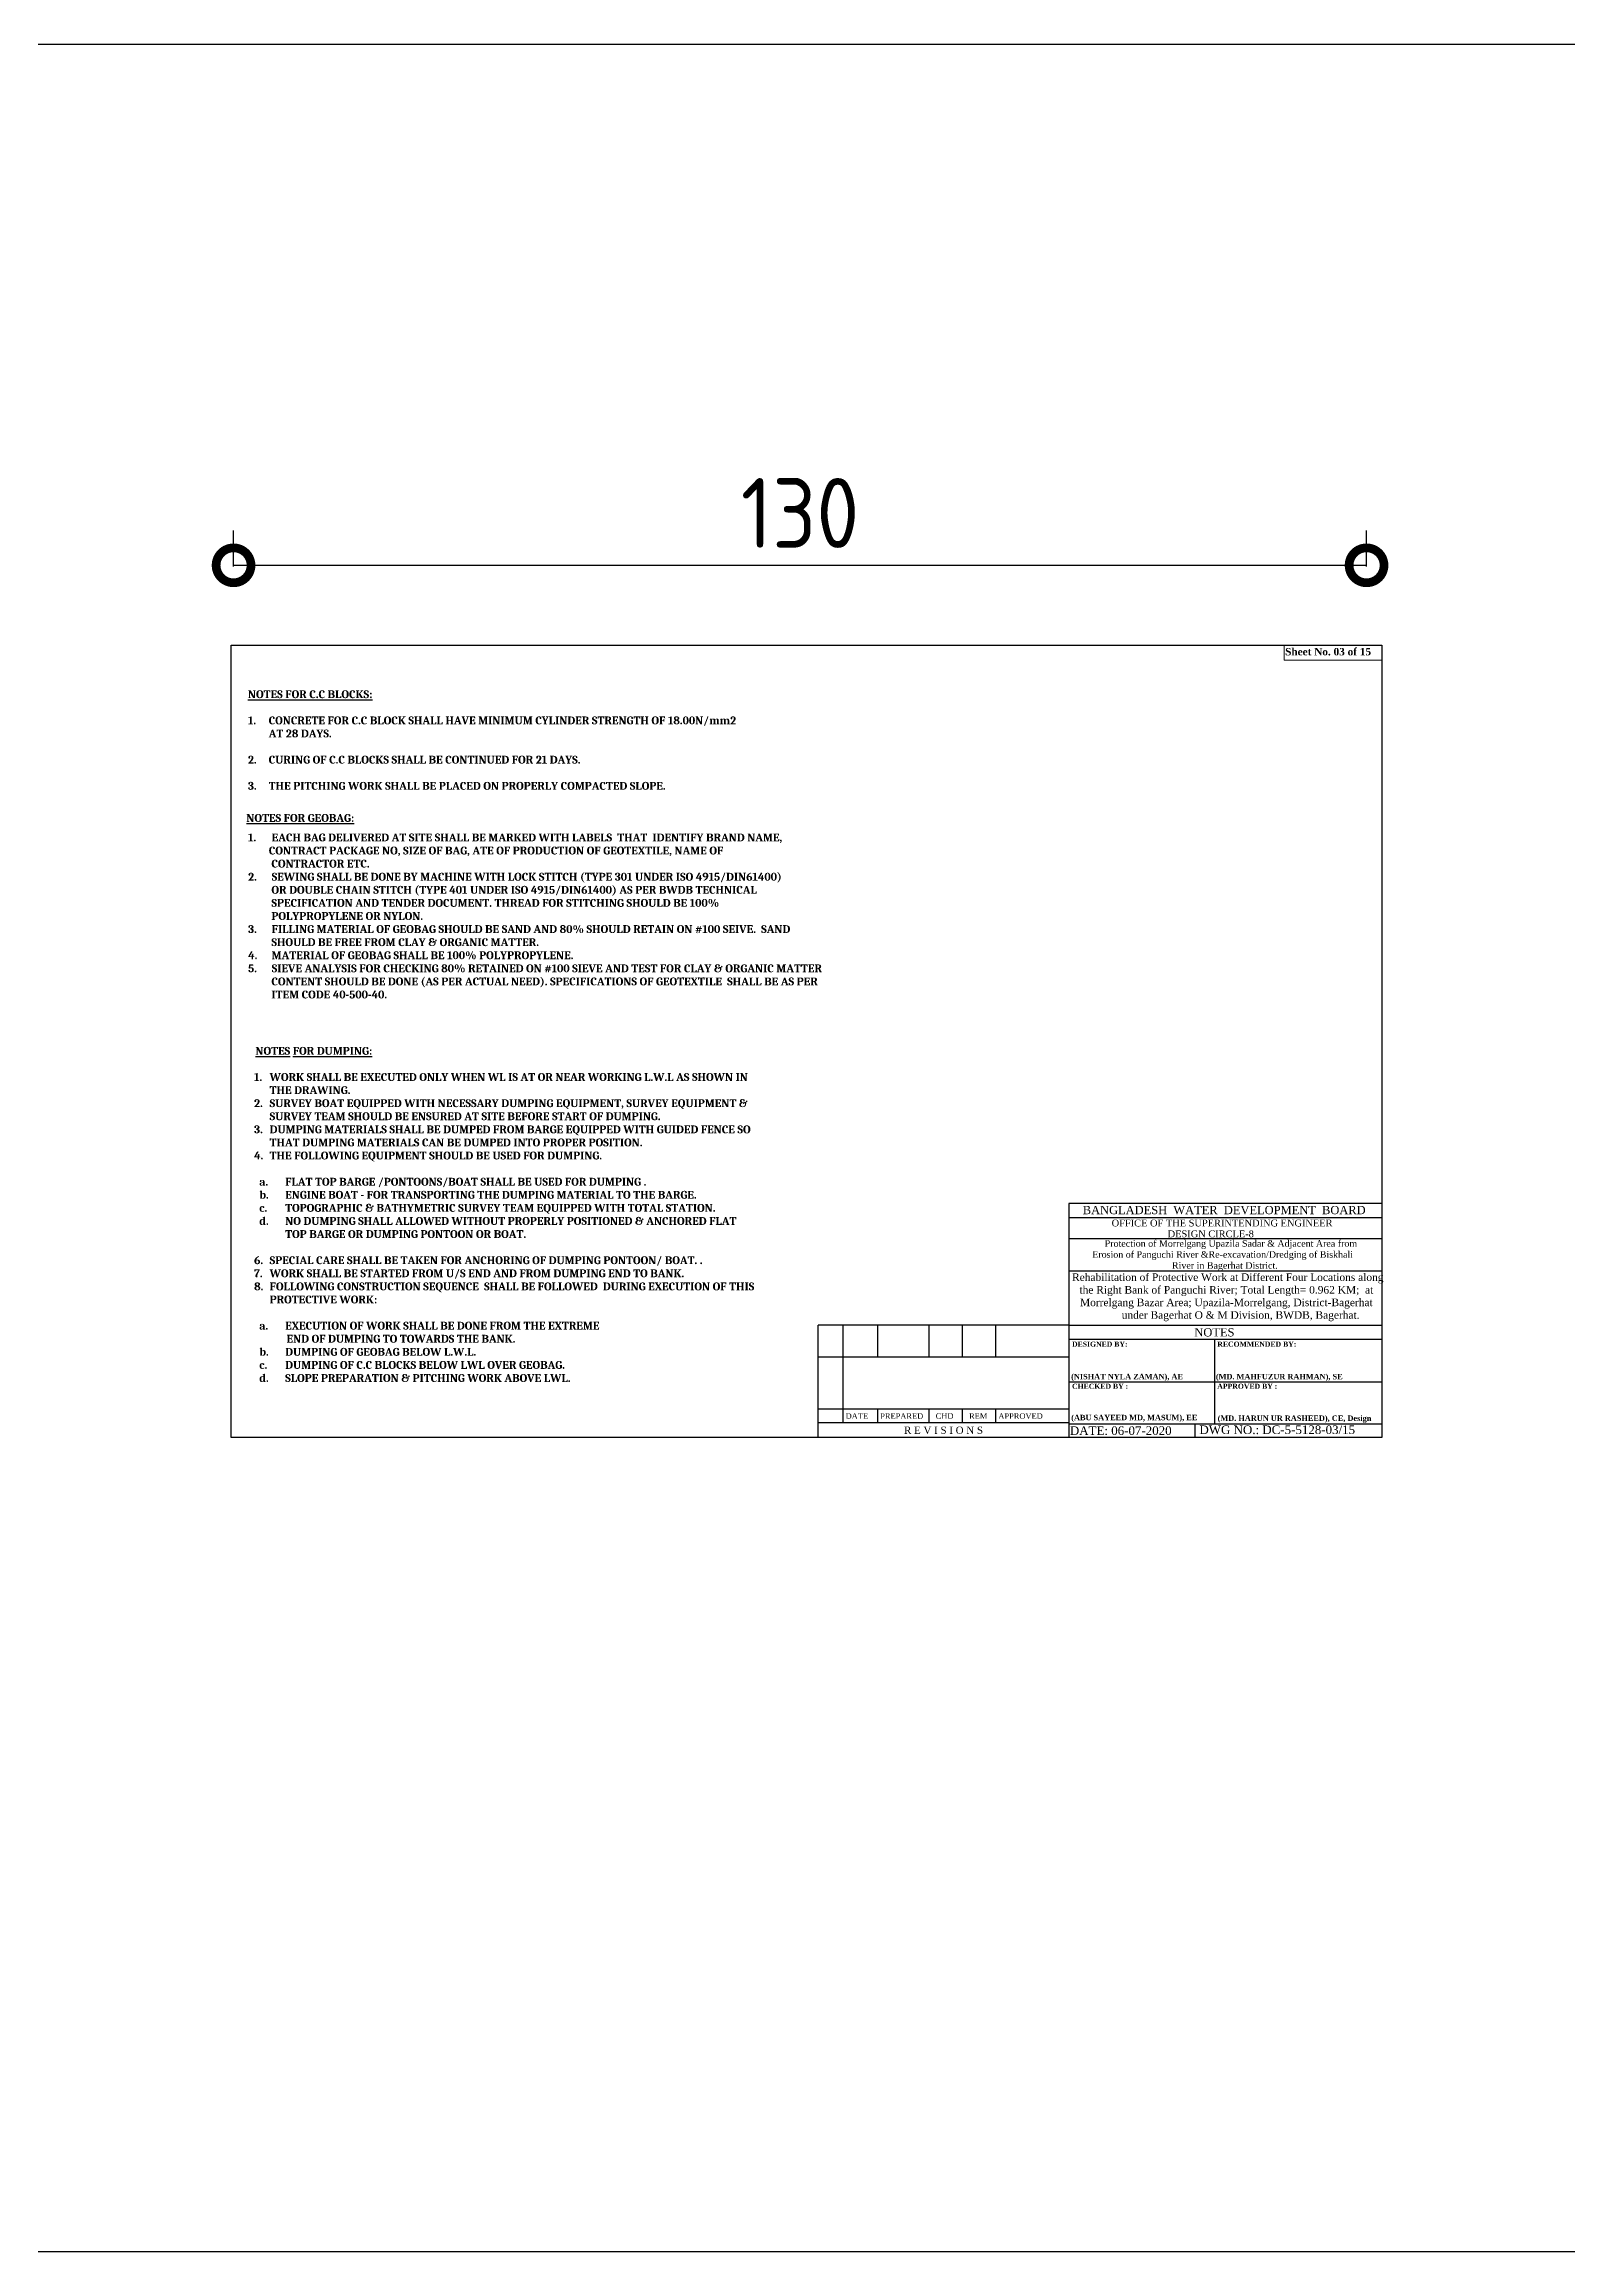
# Model space of a CAD drawing. Header units: metres. Extents: x -2434 to 11656, y -15288 to 8109.
# Drawn here: x 2331.8 to 2506.5, y -11792.2 to -11539.2 of the extents above; entities that cross this region are included whole.
import ezdxf
from ezdxf.enums import TextEntityAlignment as Align

# ---------------------------------------------------------------- set-up
doc = ezdxf.new("R2010")
doc.units = ezdxf.units.M
doc.linetypes.add('ACAD_ISO02W100', pattern=[15, 12, -3])
doc.layers.add('COLM', color=1, linetype='Continuous', lineweight=60)
doc.layers.add('LINE', color=7, linetype='Continuous')
doc.styles.add('Arial-20', font='arial.ttf', dxfattribs={"height": 0.032})
doc.styles.add('BIG', font='ROMANT.SHX')
doc.styles.add('dim', font='isocp.shx')
doc.styles.add('Kazi_T_H', font='timesbd.ttf')
doc.styles.add('liza', font='times.ttf', dxfattribs={"height": 2})
doc.styles.get("Standard").update_dxf_attribs({"font": 'times.ttf'})
doc.dimstyles.new('STANDARD$0', dxfattribs={"dimscale": 0, "dimtxt": 8, "dimasz": 8, "dimexe": 4, "dimexo": 0, "dimgap": 2, "dimtad": 1, "dimdec": 0, "dimzin": 0, "dimdsep": 46, "dimtxsty": 'dim', "dimblk": 'DOTSMALL', "dimcen": 1, "dimclrd": 6, "dimclre": 6, "dimclrt": 256, "dimadec": 0, "dimazin": 0, "dimtfac": 1, "dimtdec": 0, "dimtix": 1, "dimtofl": 0, "dimtmove": 1, "dimatfit": 3, "dimldrblk": 'DOTSMALL', "dimfxl": 6, "dimtolj": 1, "dimtzin": 0, "dimarcsym": 0})

# ---------------------------------------------------------------- blocks, each defined once
blk = doc.blocks.new('_DOTSMALL')
at = {"color": 0, "linetype": 'ByBlock'}
blk.add_lwpolyline([(-0.0625, 0, 0.5, 0.5, 1), (0.0625, 0, 0.5, 0.5, 1)], format="xyseb", close=True, dxfattribs=at)
blk = doc.blocks.new('*D212')
at = {"color": 6, "lineweight": -2, "ltscale": 0.5}
for p, q in [((2353.48, -11599.07), (2353.48, -11594.92)), ((2483.32, -11599.07), (2483.32, -11594.92)), ((2353.48, -11598.92), (2483.32, -11598.92))]:
    blk.add_line(p, q, dxfattribs=at)
at = {"layer": 'Defpoints', "color": 0, "linetype": 'Continuous', "lineweight": -3, "ltscale": 0.5}
for p in [(2483.32, -11598.92), (2353.48, -11607.45), (2483.32, -11608.02)]:
    blk.add_point(p, dxfattribs=at)
at = {"color": 6, "linetype": 'Continuous', "lineweight": -2, "ltscale": 0.5, "xscale": 8, "yscale": 8, "zscale": 8, "rotation": 180}
blk.add_blockref('_DOTSMALL', (2353.48, -11598.92), dxfattribs=at)
at = {"color": 6, "linetype": 'Continuous', "lineweight": -2, "ltscale": 0.5, "xscale": 8, "yscale": 8, "zscale": 8}
blk.add_blockref('_DOTSMALL', (2483.32, -11598.92), dxfattribs=at)
at = {"linetype": 'Continuous', "lineweight": -3, "ltscale": 0.5, "insert": (2418.4, -11592.92), "char_height": 8, "attachment_point": 5, "style": 'dim'}
blk.add_mtext('\\A1;130', dxfattribs=at)

msp = doc.modelspace()

# ---------------------------------------------------------------- linework, layer by layer
at = {"color": 0, "linetype": 'Continuous', "lineweight": -3, "ltscale": 0.5}
msp.add_lwpolyline([(1816.766285, -11539.184507), (4613.12762, -11539.184507), (4613.12762, -11792.229715), (1816.766285, -11792.229715)], close=True, dxfattribs=at)
at = {"layer": 'LINE', "color": 0, "linetype": 'ByBlock', "lineweight": -3, "ltscale": 0.5}
for p, q in [((2485.081277, -11672.085774), (2449.195266, -11672.085774)), ((2449.195266, -11672.085774), (2449.195266, -11698.885362)), ((2485.081277, -11673.728395), (2449.195266, -11673.728395)), ((2485.081277, -11676.134767), (2449.195266, -11676.134767)), ((2485.081277, -11679.843347), (2449.195266, -11679.843347)), ((2449.195266, -11686.019842), (2420.483759, -11686.019842)), ((2420.483759, -11698.885362), (2420.483759, -11686.019842)), ((2423.302657, -11686.019842), (2423.302657, -11697.226681)), ((2427.26974, -11686.019842), (2427.26974, -11689.68441)), ((2433.148174, -11686.019842), (2433.148174, -11689.68441)), ((2436.97775, -11686.019842), (2436.97775, -11689.68441)), ((2440.807326, -11686.019842), (2440.807326, -11689.68441)), ((2485.081277, -11686.042459), (2449.195266, -11686.042459)), ((2485.081277, -11687.669125), (2449.195266, -11687.669125)), ((2465.924301, -11697.313955), (2465.924301, -11687.669125)), ((2449.195266, -11689.68441), (2420.483759, -11689.68441)), ((2449.195266, -11692.49154), (2485.081277, -11692.49154)), ((2449.195266, -11695.633316), (2420.483759, -11695.633316)), ((2427.26974, -11695.633316), (2427.26974, -11697.226681)), ((2433.148174, -11695.633316), (2433.148174, -11697.226681)), ((2436.97775, -11695.633316), (2436.97775, -11697.226681)), ((2440.807326, -11695.633316), (2440.807326, -11697.226681)), ((2449.195266, -11697.226681), (2420.483759, -11697.226681)), ((2449.195266, -11697.313955), (2485.081277, -11697.313955)), ((2463.658561, -11698.885362), (2463.658561, -11697.313955))]:
    msp.add_line(p, q, dxfattribs=at)
msp.add_lwpolyline([(2353.212568, -11608.079567), (2485.081277, -11608.079567), (2485.081277, -11698.885362), (2353.212568, -11698.885362)], close=True, dxfattribs=at)
at = {"layer": 'LINE', "color": 7, "lineweight": 13, "ltscale": 0.5}
msp.add_lwpolyline([(2485.081277, -11608.079567), (2473.871898, -11608.079567), (2473.871898, -11609.804508), (2485.081277, -11609.804508)], close=True, dxfattribs=at)

# ---------------------------------------------------------------- texts
at = {"color": 0, "linetype": 'Continuous', "lineweight": -3, "insert": (2355.129364, -11613.24572), "char_height": 0.594, "width": 306.46268268, "attachment_point": 1, "style": 'liza'}
msp.add_mtext('{\\fCambria|b1|i0|c0|p18;\\H1.515x;\\LNOTES FOR C.C BLOCKS:\\P\\l\\P1.^ICONCRETE FOR C.C BLOCK SHALL HAVE MINIMUM CYLINDER STRENGTH OF 18.00N/mm2 \\P        AT 28 DAYS. \\P\\P2.^ICURING OF C.C BLOCKS SHALL BE CONTINUED FOR 21 DAYS.\\P\\P3.^ITHE PITCHING WORK SHALL BE PLACED ON PROPERLY COMPACTED SLOPE.\\P           }', dxfattribs=at)
at = {"color": 1, "linetype": 'ACAD_ISO02W100', "insert": (2354.947074, -11627.426091), "char_height": 0.9, "width": 14.16491855, "attachment_point": 1}
msp.add_mtext('{\\fCambria|b1|i0|c0|p18;\\L\\C256;NOTES FOR GEOBAG:}', dxfattribs=at)
at = {"layer": 'COLM', "color": 1, "insert": (2355.147851, -11629.66253), "char_height": 0.9, "width": 157.7007908, "attachment_point": 1, "style": 'Arial-20'}
msp.add_mtext('\\pi-2.7,l2.7,t2.7;{\\fCambria|b1|i0|c0|p18;\\C0;1.^IEACH BAG DELIVERED AT SITE SHALL BE MARKED WITH LABELS  THAT  IDENTIFY BRAND NAME,\\P\\pi-1800,l1800,tz;        CONTRACT PACKAGE NO, SIZE OF BAG, ATE OF PRODUCTION OF GEOTEXTILE, NAME OF \\P         CONTRACTOR ETC. \\P\\pi-2.7,l2.7,t2.7;2.^ISEWING SHALL BE DONE BY MACHINE WITH LOCK STITCH (TYPE 301 UNDER ISO 4915/DIN61400) \\P\\pi-1800,l1800,tz;         OR DOUBLE CHAIN STITCH (TYPE 401 UNDER ISO 4915/DIN61400) AS PER BWDB TECHNICAL \\P         SPECIFICATION AND TENDER DOCUMENT. THREAD FOR STITCHING SHOULD BE 100%\\P         POLYPROPYLENE OR NYLON. \\P\\pi-2.7,l2.7,t2.7;3.^IFILLING MATERIAL OF GEOBAG SHOULD BE SAND AND 80% SHOULD RETAIN ON #100 SEIVE.  SAND \\P\\pi-1800,l1800,tz;         SHOULD BE FREE FROM CLAY & ORGANIC MATTER.\\P\\pi-2.7,l2.7,t2.7;4.^IMATERIAL OF GEOBAG SHALL BE 100% POLYPROPYLENE. \\P5.^ISIEVE ANALYSIS FOR CHECKING 80% RETAINED ON #100 SIEVE AND TEST FOR CLAY & ORGANIC MATTER \\P\\pi-1800,l1800,tz;         CONTENT SHOULD BE DONE (AS PER ACTUAL NEED). SPECIFICATIONS OF GEOTEXTILE  SHALL BE AS PER \\P         ITEM CODE 40-500-40.}', dxfattribs=at)
at = {"layer": 'LINE', "color": 0, "linetype": 'ByBlock', "lineweight": -3, "ltscale": 0.5}
for s, height, p in [('BANGLADESH  WATER  DEVELOPMENT  BOARD', 0.94442394, (2467.005375, -11673.29311)), ('OFFICE OF THE SUPERINTENDING ENGINEER', 0.78771047, (2466.76223, -11674.698986)), ('DESIGN CIRCLE-8', 0.78771047, (2465.462851, -11675.943237)), ('R E V I S I O N S', 0.82934042, (2434.839513, -11698.470691))]:
    msp.add_text(s, height=height, dxfattribs=at).set_placement(p, align=Align.CENTER)
at = {"layer": 'LINE', "color": 0, "linetype": 'ByBlock', "lineweight": -3, "ltscale": 0.5, "style": 'Kazi_T_H'}
for s, p in [('DESIGNED BY:', (2449.568255, -11688.479291)), ('RECOMMENDED BY:', (2466.213646, -11688.479291)), ('CHECKED BY :', (2449.568255, -11693.301706)), ('APPROVED BY :', (2466.213646, -11693.301706))]:
    msp.add_text(s, height=0.57868979, dxfattribs=at).set_placement(p)
at = {"layer": 'LINE', "lineweight": 50, "ltscale": 0.5}
msp.add_text('NOTES', height=0.9452526, dxfattribs=at).set_placement((2465.88253, -11687.304571), align=Align.CENTER)
at = {"layer": 'LINE', "lineweight": 50, "ltscale": 0.5, "style": 'Kazi_T_H'}
for s, p in [('(NISHAT NYLA ZAMAN), AE', (2449.461593, -11692.218139)), ('(MD. MAHFUZUR RAHMAN), SE ', (2466.052513, -11692.22156)), ('(ABU SAYEED MD, MASUM), EE', (2449.476181, -11696.911402)), ('(MD. HARUN UR RASHEED), CE, Design ', (2466.254964, -11696.988828))]:
    msp.add_text(s, height=0.62150253, dxfattribs=at).set_placement(p)
at = {"layer": 'LINE', "color": 0, "linetype": 'ByBlock', "lineweight": -3, "ltscale": 0.5}
for s, height, p in [('DATE', 0.637346, (2423.62133, -11696.748671)), ('PREPARED', 0.637346, (2427.588413, -11696.748671)), ('CHD', 0.637346, (2433.944856, -11696.748671)), ('REM', 0.637346, (2437.774432, -11696.748671)), ('APPROVED', 0.637346, (2441.125999, -11696.748671)), ('DATE: 06-07-2020', 0.98212911, (2449.320124, -11698.593598)), ('DWG NO.: DC-5-5128-03/15', 0.98212911, (2464.164992, -11698.49251))]:
    msp.add_text(s, height=height, dxfattribs=at).set_placement(p)
at = {"layer": 'LINE', "color": 7, "lineweight": 13, "ltscale": 0.5, "insert": (2473.990079, -11608.391055), "char_height": 0.85319244, "width": 11.80539121, "attachment_point": 1}
msp.add_mtext('{\\fTimes New Roman|b1|i0|c0|p18;Sheet No. 03 of 15}', dxfattribs=at)
at = {"layer": 'LINE', "color": 0, "insert": (2355.392959, -11654.120901), "char_height": 0.594, "attachment_point": 1, "style": 'BIG'}
msp.add_mtext_dynamic_manual_height_columns('\\pi-1.782,l2.376,t2.376;{\\fCambria|b1|i0|c0|p18;\\H1.515x;\\LN\\H0.9999x;OTE\\C256;S FOR DUMPING:\\l\\P\\pi0,l0,tz;\\P\\pi-1.783,l2.221,t2.221,38.02;1.^IWORK SHALL BE EXECUTED ONLY WHEN WL IS AT OR NEAR WORKING L.W.L AS SHOWN IN THE DRAWING. \\P2.^ISURVEY BOAT EQUIPPED WITH NECESSARY DUMPING EQUIPMENT, SURVEY EQUIPMENT & SURVEY TEAM SHOULD BE ENSURED AT SITE BEFORE START OF DUMPING.\\P\\A1;3.^IDUMPING MATERIALS SHALL BE DUMPED FROM BARGE EQUIPPED WITH GUIDED FENCE SO THAT DUMPING MATERIALS CAN BE DUMPED INTO PROPER POSITION.\\A0;\\P4.^ITHE FOLLOWING EQUIPMENT SHOULD BE USED FOR DUMPING.\\P\\pi-1.782,l2.376,t2.376;\\P\\pi-2.97,l4.003,t4.003;a.^IFLAT TOP BARGE /PONTOONS/BOAT SHALL BE USED FOR DUMPING .\\Pb.^IENGINE BOAT - FOR TRANSPORTING THE DUMPING MATERIAL TO THE BARGE.\\Pc.^ITOPOGRAPHIC & BATHYMETRIC SURVEY TEAM EQUIPPED WITH TOTAL STATION.\\P\\A1;d.^INO DUMPING SHALL ALLOWED WITHOUT PROPERLY POSITIONED & ANCHORED FLAT TOP BARGE OR DUMPING PONTOON OR BOAT.\\P\\pi-1.782,l2.376,t2.376;\\A0;\\P\\pi-1.783,l2.221,t2.221,38.02;6.^ISPECIAL CARE SHALL BE TAKEN FOR ANCHORING OF DUMPING PONTOON/ BOAT. .\\P7.^IWORK SHALL BE STARTED FROM U/S END \\A1;AND FROM DUMPING END TO BANK.\\A0;\\P8.^IFOLLOWING CONSTRUCTION SEQUENCE  SHALL BE FOLLOWED  DURING EXECUTION OF THIS PROTECTIVE WORK:\\P\\pi-1.782,l2.376,t2.376;\\P\\pi-2.97,l4.003,t4.003;\\A1;a.^IEXECUTION OF WORK SHALL BE DONE FROM THE EXTREME\\P\\pi-1.782,l2.376,t2.376;            END OF DUMPING TO TOWARDS THE BANK.\\P\\pi-2.97,l4.003,t4.003;b.^IDUMPING OF GEOBAG BELOW L.W.L.\\Pc.^IDUMPING OF C.C BLOCKS BELOW LWL OVER GEOBAG.   \\Pd.^ISLOPE PREPARATION & PITCHING WORK ABOVE LWL. \\P\\pi-1.782,l2.376,t2.376;\\H0.66x; }', width=50.815817, gutter_width=2.5, heights=[0], dxfattribs=at).dxf.set("width", 58.19008868)
at = {"layer": 'LINE', "color": 0, "linetype": 'ByBlock', "lineweight": -3, "ltscale": 0.5}
for s, insert, char_height, width, attachment_point in [('                  {\\C7;Protection of Morrelgang Upazila Sadar & Adjacent Area from \\P             Erosion of Panguchi River &Re-excavation/Dredging of Biskhali\\P                                             River in Bagerhat District.}', (2448.171042, -11676.272854), 0.75620205, 38.89424081, 1), ('         Rehabilitation of Protective Work at Different Four Locations along   \\P        the Right Bank of Panguchi River; Total Length= 0.962 KM;  at \\P        Morrelgang Bazar Area; Upazila-Morrelgang, District-Bagerhat    \\P                  under Bagerhat O & M Division, BWDB, Bagerhat.', (2465.942433, -11680.08109), 0.86648152, 39.37797947, 2)]:
    msp.add_mtext(s, dxfattribs=dict(at, insert=insert, char_height=char_height, width=width, attachment_point=attachment_point))

# ---------------------------------------------------------------- dimensions: what is measured, and where the dimension line sits
at = {"color": 0, "linetype": 'Continuous', "lineweight": -3, "ltscale": 0.5}
dim = msp.add_linear_dim(base=(2483.316145, -11598.921148), p1=(2353.475011, -11607.449813), p2=(2483.316145, -11608.018391), dimstyle='STANDARD$0', override={"dimscale": 1, "dimfxl": 0.15, "dimfxlon": 1}, dxfattribs=at)
dim.commit()
dim.dimension.update_dxf_attribs({"geometry": '*D212', "text_midpoint": (2418.395578, -11592.921148)})

doc.saveas('drawing.dxf')
